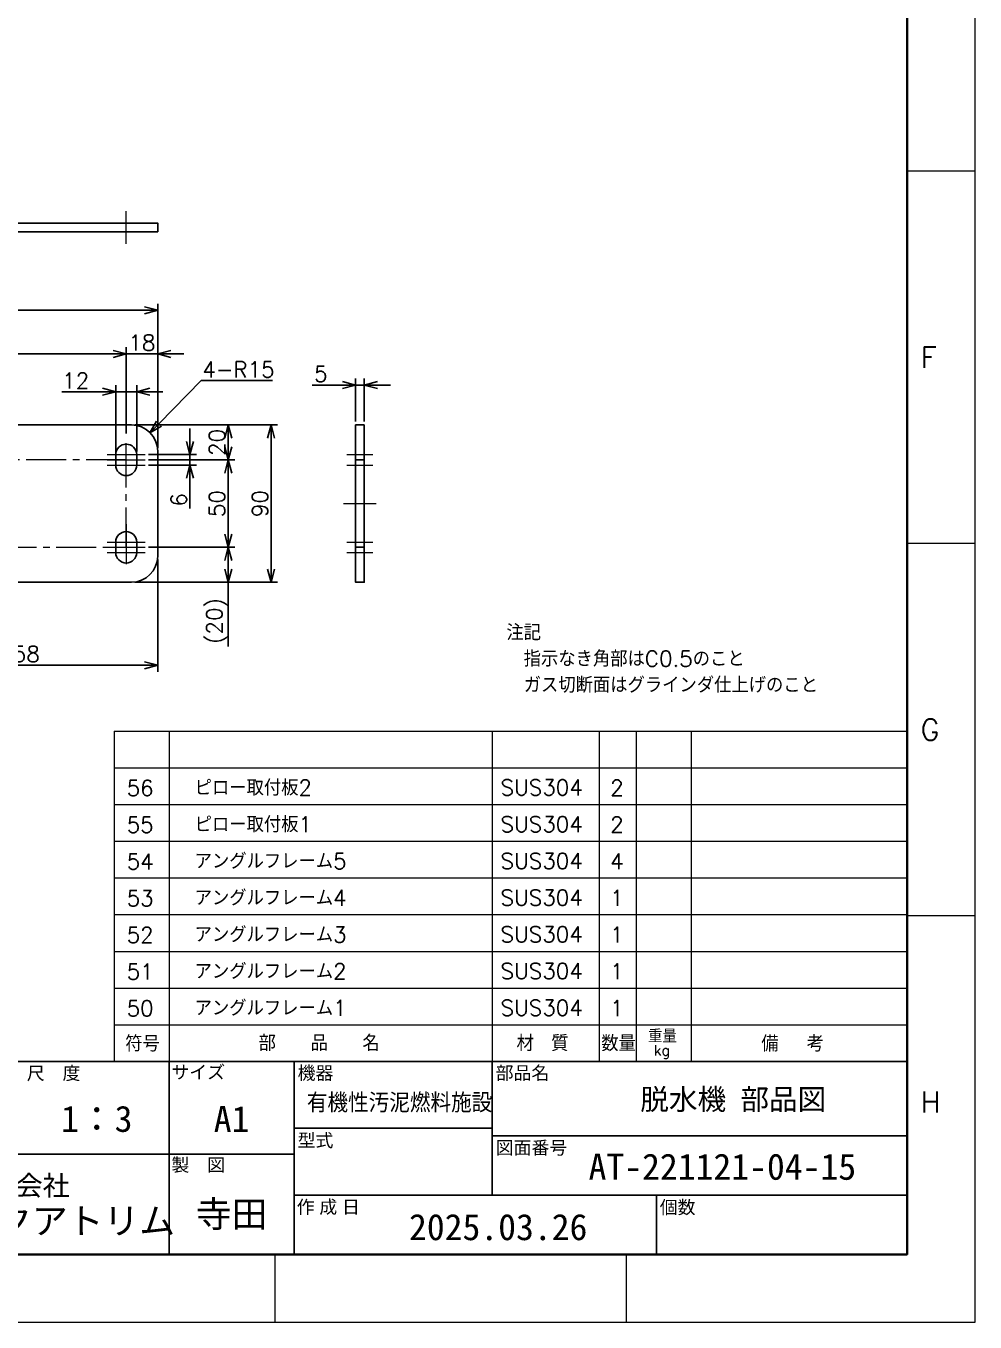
# Model space of a CAD drawing. Header units: millimetres. Extents: x 0 to 2485, y -14 to 1749.
# Drawn here: x 1942 to 2485, y 0 to 741 of the extents above; entities that cross this region are included whole.
import ezdxf
from ezdxf.enums import TextEntityAlignment as Align

# ---------------------------------------------------------------- set-up
doc = ezdxf.new("R2010")
doc.units = ezdxf.units.MM
doc.header["$LTSCALE"] = 1.2
doc.header["$PDMODE"] = 99
doc.header["$PDSIZE"] = 1
doc.linetypes.add('CENTER2', pattern=[28.575000000000003, 19.05, -3.175, 3.175, -3.175])
doc.linetypes.add('HIDDEN', pattern=[9.524999999999999, 6.35, -3.175])
for name, color, linetype, lineweight in [('04_HIDDEN', 2, 'HIDDEN', 13), ('05_CENTER', 4, 'CENTER2', 13), ('07_TEXT', 3, 'Continuous', 13), ('08_DIM', 3, 'Continuous', 13), ('90_FRAME', 5, 'Continuous', 35)]:
    doc.layers.add(name, color=color, linetype=linetype, lineweight=lineweight)
doc.layers.add('10_DRAFT', color=8, linetype='Continuous', lineweight=0, plot=False)
doc.layers.add('91_BLANK', color=5, linetype='Continuous', lineweight=0, plot=False)
doc.styles.add('KSS_TXT', font='txt.shx', dxfattribs={"bigfont": 'extfont2.shx'})
doc.styles.add('MS_G', font='MS Gothic.ttf')
doc.styles.get("Standard").update_dxf_attribs({"font": 'txt.shx', "bigfont": 'extfont2.shx'})
doc.styles.add('表題用', font='MS PGothic.ttf')
doc.dimstyles.new('KSS_DIM', dxfattribs={"dimscale": 3, "dimtxt": 3, "dimasz": 2.5, "dimexe": 1.25, "dimexo": 0.625, "dimtad": 1, "dimdsep": 46, "dimtxsty": 'KSS_TXT', "dimblk": 'OPEN30', "dimcen": 0, "dimazin": 2, "dimtfac": 0.75, "dimtmove": 0, "dimatfit": 3, "dimldrblk": 'OPEN30', "dimfxl": 1.25, "dimtolj": 1, "dimarcsym": 0})
doc.dimstyles.new('KSS_DIM$4', dxfattribs={"dimscale": 3, "dimtxt": 3, "dimasz": 2.5, "dimexe": 1.25, "dimexo": 0.625, "dimtad": 1, "dimtih": 1, "dimtoh": 1, "dimdsep": 46, "dimtxsty": 'KSS_TXT', "dimblk": 'OPEN30', "dimcen": 0, "dimazin": 2, "dimtfac": 0.75, "dimtofl": 0, "dimtmove": 0, "dimatfit": 3, "dimldrblk": 'OPEN30', "dimfxl": 1.25, "dimtolj": 1, "dimarcsym": 0})

# ---------------------------------------------------------------- blocks, each defined once
blk = doc.blocks.new('_Open30')
at = {"color": 0, "linetype": 'ByBlock', "lineweight": -2}
for p, q in [((-1, 0.26794919), (0, 0)), ((0, 0), (-1, -0.26794919)), ((0, 0), (-1, 0))]:
    blk.add_line(p, q, dxfattribs=at)
blk = doc.blocks.new('*D242')
at = {"layer": '08_DIM', "color": 0, "lineweight": -2, "transparency": 16777216}
for p, q in [((1993.025002221706, 497.9782053999561), (1993.025002221706, 535.808858193338)), ((2005.025002221706, 497.9782053999561), (2005.025002221706, 535.808858193338)), ((1985.525002221706, 532.058858193338), (1962.275002221706, 532.058858193338)), ((2005.025002221706, 532.058858193338), (1993.025002221706, 532.058858193338)), ((2012.525002221706, 532.058858193338), (2020.025002221706, 532.058858193338))]:
    blk.add_line(p, q, dxfattribs=at)
at = {"layer": 'Defpoints', "color": 0, "transparency": 16777216}
for p in [(1993.025002221706, 532.058858193338), (1993.025002221706, 496.1032053999561), (2005.025002221706, 496.1032053999561)]:
    blk.add_point(p, dxfattribs=at)
at = {"layer": '08_DIM', "color": 0, "lineweight": -2, "transparency": 16777216, "xscale": 7.5, "yscale": 7.5, "zscale": 7.5}
blk.add_blockref('_Open30', (1993.025002221706, 532.058858193338), dxfattribs=at)
at = {"layer": '08_DIM', "color": 0, "lineweight": -2, "transparency": 16777216, "xscale": 7.5, "yscale": 7.5, "zscale": 7.5, "rotation": 180}
blk.add_blockref('_Open30', (2005.025002221706, 532.058858193338), dxfattribs=at)
at = {"layer": '08_DIM', "color": 0, "transparency": 16777216, "insert": (1970.150002221706, 538.433858193338), "char_height": 9, "attachment_point": 5, "style": 'KSS_TXT'}
blk.add_mtext('\\A1;12', dxfattribs=at)
blk = doc.blocks.new('*D243')
at = {"layer": '08_DIM', "color": 0, "lineweight": -2, "transparency": 16777216}
for p, q in [((2035.500962630082, 503.6032053977351), (2035.500962630082, 511.1032053977351)), ((2011.801606938863, 496.1032053977351), (2039.250962630082, 496.1032053977351)), ((2011.801606938863, 490.1032053977351), (2039.250962630082, 490.1032053977351)), ((2035.500962630082, 496.1032053977351), (2035.500962630082, 490.1032053977351)), ((2035.500962630082, 482.6032053977351), (2035.500962630082, 465.3532053977351))]:
    blk.add_line(p, q, dxfattribs=at)
at = {"layer": 'Defpoints', "color": 0, "transparency": 16777216}
for p in [(2009.926606938863, 496.1032053977351), (2009.926606938863, 490.1032053977351), (2035.500962630082, 490.1032053977351)]:
    blk.add_point(p, dxfattribs=at)
at = {"layer": '08_DIM', "color": 0, "lineweight": -2, "transparency": 16777216, "xscale": 7.5, "yscale": 7.5, "zscale": 7.5}
for p, rotation in [((2035.500962630082, 496.1032053977351), 270), ((2035.500962630082, 490.1032053977351), 90)]:
    blk.add_blockref('_Open30', p, dxfattribs=dict(at, rotation=rotation))
at = {"layer": '08_DIM', "color": 0, "transparency": 16777216, "insert": (2029.125962630082, 470.2282053977355), "char_height": 9, "attachment_point": 5, "rotation": 90, "style": 'KSS_TXT'}
blk.add_mtext('\\A1;6', dxfattribs=at)
blk = doc.blocks.new('*D244')
at = {"layer": '08_DIM', "color": 0, "lineweight": -2, "transparency": 16777216}
for p, q in [((2003.900002223187, 513.1032053977497), (2061.115654269426, 513.1032053977497)), ((2057.365654269426, 500.6032053977351), (2057.365654269426, 505.6032053977497)), ((2011.801606938863, 493.1032053977351), (2061.115654269426, 493.1032053977351))]:
    blk.add_line(p, q, dxfattribs=at)
at = {"layer": 'Defpoints', "color": 0, "transparency": 16777216}
for p in [(2002.025002223187, 513.1032053977497), (2057.365654269426, 513.1032053977497), (2009.926606938863, 493.1032053977351)]:
    blk.add_point(p, dxfattribs=at)
at = {"layer": '08_DIM', "color": 0, "lineweight": -2, "transparency": 16777216, "xscale": 7.5, "yscale": 7.5, "zscale": 7.5}
for p, rotation in [((2057.365654269426, 513.1032053977497), 90), ((2057.365654269426, 493.1032053977351), 270)]:
    blk.add_blockref('_Open30', p, dxfattribs=dict(at, rotation=rotation))
at = {"layer": '08_DIM', "color": 0, "transparency": 16777216, "insert": (2050.990654269426, 503.1032053977427), "char_height": 9, "attachment_point": 5, "rotation": 90, "style": 'KSS_TXT'}
blk.add_mtext('\\A1;20', dxfattribs=at)
blk = doc.blocks.new('*D245')
at = {"layer": '08_DIM', "color": 0, "lineweight": -2, "transparency": 16777216}
for p, q in [((2011.801606938863, 493.1032053977351), (2061.115654269426, 493.1032053977351)), ((2057.365654269426, 485.6032053977351), (2057.365654269426, 450.6032053977642)), ((2011.801606938863, 443.1032053977642), (2061.115654269426, 443.1032053977642))]:
    blk.add_line(p, q, dxfattribs=at)
at = {"layer": 'Defpoints', "color": 0, "transparency": 16777216}
for p in [(2009.926606938863, 493.1032053977351), (2009.926606938863, 443.1032053977642), (2057.365654269426, 443.1032053977642)]:
    blk.add_point(p, dxfattribs=at)
at = {"layer": '08_DIM', "color": 0, "lineweight": -2, "transparency": 16777216, "xscale": 7.5, "yscale": 7.5, "zscale": 7.5}
for p, rotation in [((2057.365654269426, 493.1032053977351), 90), ((2057.365654269426, 443.1032053977642), 270)]:
    blk.add_blockref('_Open30', p, dxfattribs=dict(at, rotation=rotation))
at = {"layer": '08_DIM', "color": 0, "transparency": 16777216, "insert": (2050.990654269426, 468.10320539775), "char_height": 9, "attachment_point": 5, "rotation": 90, "style": 'KSS_TXT'}
blk.add_mtext('\\A1;50', dxfattribs=at)
blk = doc.blocks.new('*D246')
at = {"layer": '08_DIM', "color": 0, "lineweight": -2, "transparency": 16777216}
for p, q in [((2003.900002223187, 513.1032053977497), (2085.630600443956, 513.1032053977497)), ((2081.880600443956, 505.6032053977497), (2081.880600443956, 430.6032053977497)), ((2003.900002223187, 423.1032053977497), (2085.630600443956, 423.1032053977497))]:
    blk.add_line(p, q, dxfattribs=at)
at = {"layer": 'Defpoints', "color": 0, "transparency": 16777216}
for p in [(2002.025002223187, 513.1032053977497), (2002.025002223187, 423.1032053977497), (2081.880600443956, 423.1032053977497)]:
    blk.add_point(p, dxfattribs=at)
at = {"layer": '08_DIM', "color": 0, "lineweight": -2, "transparency": 16777216, "xscale": 7.5, "yscale": 7.5, "zscale": 7.5}
for p, rotation in [((2081.880600443956, 513.1032053977497), 90), ((2081.880600443956, 423.1032053977497), 270)]:
    blk.add_blockref('_Open30', p, dxfattribs=dict(at, rotation=rotation))
at = {"layer": '08_DIM', "color": 0, "transparency": 16777216, "insert": (2075.505600443956, 468.10320539775), "char_height": 9, "attachment_point": 5, "rotation": 90, "style": 'KSS_TXT'}
blk.add_mtext('\\A1;90', dxfattribs=at)
blk = doc.blocks.new('*D247')
at = {"layer": '08_DIM', "color": 0, "lineweight": -2, "transparency": 16777216}
for p, q in [((1999.025002223187, 508.2052170748966), (1999.025002223187, 557.5005730976109)), ((2017.025002223187, 499.9782053977497), (2017.025002223187, 557.5005730976109)), ((1991.525002223187, 553.7505730976109), (1984.025002223187, 553.7505730976109)), ((1999.025002223187, 553.7505730976109), (2017.025002223187, 553.7505730976109)), ((2024.525002223187, 553.7505730976109), (2032.025002223187, 553.7505730976109))]:
    blk.add_line(p, q, dxfattribs=at)
at = {"layer": 'Defpoints', "color": 0, "transparency": 16777216}
for p in [(2017.025002223187, 553.7505730976109), (1999.025002223187, 506.3302170748966), (2017.025002223187, 498.1032053977497)]:
    blk.add_point(p, dxfattribs=at)
at = {"layer": '08_DIM', "color": 0, "lineweight": -2, "transparency": 16777216, "xscale": 7.5, "yscale": 7.5, "zscale": 7.5}
blk.add_blockref('_Open30', (1999.025002223187, 553.7505730976109), dxfattribs=at)
at = {"layer": '08_DIM', "color": 0, "lineweight": -2, "transparency": 16777216, "xscale": 7.5, "yscale": 7.5, "zscale": 7.5, "rotation": 180}
blk.add_blockref('_Open30', (2017.025002223187, 553.7505730976109), dxfattribs=at)
at = {"layer": '08_DIM', "color": 0, "transparency": 16777216, "insert": (2008.025002223187, 560.1255730976109), "char_height": 9, "attachment_point": 5, "style": 'KSS_TXT'}
blk.add_mtext('\\A1;18', dxfattribs=at)
blk = doc.blocks.new('*D248')
at = {"layer": '08_DIM', "color": 0, "lineweight": -2, "transparency": 16777216}
for p, q in [((1701.025002223187, 499.9782053977497), (1701.025002223187, 582.4233390332374)), ((2009.525002223187, 578.6733390332374), (1708.525002223187, 578.6733390332374)), ((2017.025002223187, 499.9782053977497), (2017.025002223187, 582.4233390332374))]:
    blk.add_line(p, q, dxfattribs=at)
at = {"layer": 'Defpoints', "color": 0, "transparency": 16777216}
for p in [(1701.025002223187, 578.6733390332374), (1701.025002223187, 498.1032053977497), (2017.025002223187, 498.1032053977497)]:
    blk.add_point(p, dxfattribs=at)
at = {"layer": '08_DIM', "color": 0, "lineweight": -2, "transparency": 16777216, "xscale": 7.5, "yscale": 7.5, "zscale": 7.5, "rotation": 180}
blk.add_blockref('_Open30', (1701.025002223187, 578.6733390332374), dxfattribs=at)
at = {"layer": '08_DIM', "color": 0, "lineweight": -2, "transparency": 16777216, "xscale": 7.5, "yscale": 7.5, "zscale": 7.5}
blk.add_blockref('_Open30', (2017.025002223187, 578.6733390332374), dxfattribs=at)
at = {"layer": '08_DIM', "color": 0, "transparency": 16777216, "insert": (1859.025002223187, 585.0483390332374), "char_height": 9, "attachment_point": 5, "style": 'KSS_TXT'}
blk.add_mtext('\\A1;316', dxfattribs=at)
blk = doc.blocks.new('*D250')
at = {"layer": '08_DIM', "color": 0, "lineweight": -2, "transparency": 16777216}
for p, q in [((1859.025002221593, 434.1834849573816), (1859.025002221593, 371.9268412579431)), ((2017.025002223187, 436.2282053977497), (2017.025002223187, 371.9268412579431)), ((1866.525002221593, 375.6768412579431), (2009.525002223187, 375.6768412579431))]:
    blk.add_line(p, q, dxfattribs=at)
at = {"layer": 'Defpoints', "color": 0, "transparency": 16777216}
for p in [(2017.025002223187, 438.1032053977497), (1859.025002221593, 436.0584849573816), (2017.025002223187, 375.6768412579431)]:
    blk.add_point(p, dxfattribs=at)
at = {"layer": '08_DIM', "color": 0, "lineweight": -2, "transparency": 16777216, "xscale": 7.5, "yscale": 7.5, "zscale": 7.5, "rotation": 180}
blk.add_blockref('_Open30', (1859.025002221593, 375.6768412579431), dxfattribs=at)
at = {"layer": '08_DIM', "color": 0, "lineweight": -2, "transparency": 16777216, "xscale": 7.5, "yscale": 7.5, "zscale": 7.5}
blk.add_blockref('_Open30', (2017.025002223187, 375.6768412579431), dxfattribs=at)
at = {"layer": '08_DIM', "color": 0, "transparency": 16777216, "insert": (1938.02500222239, 382.0518412579431), "char_height": 9, "attachment_point": 5, "style": 'KSS_TXT'}
blk.add_mtext('\\A1;158', dxfattribs=at)
blk = doc.blocks.new('*D252')
at = {"layer": '08_DIM', "color": 0, "lineweight": -2, "transparency": 16777216}
for p, q in [((1719.025002223187, 508.2052170748966), (1719.025002223187, 557.5005730976109)), ((1999.025002223187, 508.2052170748966), (1999.025002223187, 557.5005730976109)), ((1991.525002223187, 553.7505730976109), (1726.525002223187, 553.7505730976109))]:
    blk.add_line(p, q, dxfattribs=at)
at = {"layer": 'Defpoints', "color": 0, "transparency": 16777216}
for p in [(1719.025002223187, 553.7505730976109), (1719.025002223187, 506.3302170748966), (1999.025002223187, 506.3302170748966)]:
    blk.add_point(p, dxfattribs=at)
at = {"layer": '08_DIM', "color": 0, "lineweight": -2, "transparency": 16777216, "xscale": 7.5, "yscale": 7.5, "zscale": 7.5, "rotation": 180}
blk.add_blockref('_Open30', (1719.025002223187, 553.7505730976109), dxfattribs=at)
at = {"layer": '08_DIM', "color": 0, "lineweight": -2, "transparency": 16777216, "xscale": 7.5, "yscale": 7.5, "zscale": 7.5}
blk.add_blockref('_Open30', (1999.025002223187, 553.7505730976109), dxfattribs=at)
at = {"layer": '08_DIM', "color": 0, "transparency": 16777216, "insert": (1859.025002223187, 560.1255730976109), "char_height": 9, "attachment_point": 5, "style": 'KSS_TXT'}
blk.add_mtext('\\A1;280', dxfattribs=at)
blk = doc.blocks.new('*D254')
at = {"layer": '08_DIM', "color": 0, "lineweight": -2, "transparency": 16777216}
for p, q in [((2011.801606938863, 443.1032053977642), (2061.115654269426, 443.1032053977642)), ((2057.365654269426, 435.6032053977642), (2057.365654269426, 430.6032053977497)), ((2003.900002223187, 423.1032053977497), (2061.115654269426, 423.1032053977497)), ((2057.365654269426, 423.1032053977497), (2057.365654269426, 386.3532053977497))]:
    blk.add_line(p, q, dxfattribs=at)
at = {"layer": 'Defpoints', "color": 0, "transparency": 16777216}
for p in [(2009.926606938863, 443.1032053977642), (2002.025002223187, 423.1032053977497), (2057.365654269426, 423.1032053977497)]:
    blk.add_point(p, dxfattribs=at)
at = {"layer": '08_DIM', "color": 0, "lineweight": -2, "transparency": 16777216, "xscale": 7.5, "yscale": 7.5, "zscale": 7.5}
for p, rotation in [((2057.365654269426, 443.1032053977642), 90), ((2057.365654269426, 423.1032053977497), 270)]:
    blk.add_blockref('_Open30', p, dxfattribs=dict(at, rotation=rotation))
at = {"layer": '08_DIM', "color": 0, "transparency": 16777216, "insert": (2050.990654269426, 400.97820539775), "char_height": 9, "attachment_point": 5, "rotation": 90, "style": 'KSS_TXT'}
blk.add_mtext('\\A1;(20)', dxfattribs=at)
blk = doc.blocks.new('*D255')
at = {"layer": '08_DIM', "color": 0, "lineweight": -2, "transparency": 16777216}
for p, q in [((2122.708363478276, 535.9180583724492), (2105.458363478276, 535.9180583724492)), ((2130.208363478276, 514.9782053954214), (2130.208363478276, 539.6680583724492)), ((2135.208363478276, 535.9180583724492), (2130.208363478276, 535.9180583724492)), ((2135.208363478276, 514.9782053954214), (2135.208363478276, 539.6680583724492)), ((2142.708363478276, 535.9180583724492), (2150.208363478276, 535.9180583724492))]:
    blk.add_line(p, q, dxfattribs=at)
at = {"layer": 'Defpoints', "color": 0, "transparency": 16777216}
for p in [(2130.208363478276, 535.9180583724492), (2130.208363478276, 513.1032053954214), (2135.208363478276, 513.1032053954214)]:
    blk.add_point(p, dxfattribs=at)
at = {"layer": '08_DIM', "color": 0, "lineweight": -2, "transparency": 16777216, "xscale": 7.5, "yscale": 7.5, "zscale": 7.5}
blk.add_blockref('_Open30', (2130.208363478276, 535.9180583724492), dxfattribs=at)
at = {"layer": '08_DIM', "color": 0, "lineweight": -2, "transparency": 16777216, "xscale": 7.5, "yscale": 7.5, "zscale": 7.5, "rotation": 180}
blk.add_blockref('_Open30', (2135.208363478276, 535.9180583724492), dxfattribs=at)
at = {"layer": '08_DIM', "color": 0, "transparency": 16777216, "insert": (2110.333363478276, 542.2930583724492), "char_height": 9, "attachment_point": 5, "style": 'KSS_TXT'}
blk.add_mtext('\\A1;5', dxfattribs=at)
blk = doc.blocks.new('*D263')
at = {"layer": '08_DIM', "color": 0, "lineweight": -2, "transparency": 16777216}
for p, q in [((2041.887539616608, 538.4264527725387), (2017.79287734317, 513.8996506450848)), ((2082.762539616608, 538.4264527725386), (2041.887539616608, 538.4264527725387))]:
    blk.add_line(p, q, dxfattribs=at)
at = {"layer": 'Defpoints', "color": 0, "transparency": 16777216}
for p in [(2012.536918969843, 508.5494262032649), (2002.025002223187, 497.8489773196252)]:
    blk.add_point(p, dxfattribs=at)
at = {"layer": '08_DIM', "color": 0, "lineweight": -2, "transparency": 16777216, "xscale": 7.5, "yscale": 7.5, "zscale": 7.5, "rotation": 225.5092223809905}
blk.add_blockref('_Open30', (2012.536918969843, 508.5494262032649), dxfattribs=at)
at = {"layer": '08_DIM', "color": 0, "transparency": 16777216, "insert": (2063.262539616608, 544.8014527725386), "char_height": 9, "attachment_point": 5, "style": 'KSS_TXT'}
blk.add_mtext('\\A1;4-R15', dxfattribs=at)

msp = doc.modelspace()

# ---------------------------------------------------------------- linework, layer by layer
at = {"color": 0}
for p, q in [((2002.025002223187, 513.1032053977497), (1716.025002223187, 513.1032053977497)), ((2017.025002223187, 438.1032053977497), (2017.025002223187, 498.1032053977497)), ((1716.025002223187, 423.1032053977497), (2002.025002223187, 423.1032053977497))]:
    msp.add_line(p, q, dxfattribs=at)
for points in [[(1701.025002224904, 623.5561156811882), (2017.025002224904, 623.5561156811882), (2017.025002224904, 628.5561156811882), (1701.025002224904, 628.5561156811882)], [(2135.208363478276, 513.1032053954214), (2130.208363478276, 513.1032053954214), (2130.208363478276, 423.1032053954214), (2135.208363478276, 423.1032053954214)]]:
    msp.add_lwpolyline(points, close=True, dxfattribs=at)
for points in [[(2005.025002221706, 496.1032053999561), (2005.025002221706, 490.1032053999561, -0.9999999999999999), (1993.025002221706, 490.1032053999561), (1993.025002221706, 496.1032053999561, -0.9999999999999999)], [(2005.025002221706, 440.1032053955432), (2005.025002221706, 446.1032053955432, 0.9999999999999999), (1993.025002221706, 446.1032053955432), (1993.025002221706, 440.1032053955432, 0.9999999999999999)]]:
    msp.add_lwpolyline(points, format="xyb", close=True, dxfattribs=at)
for centre, start, end in [((2002.025002223187, 498.1032053977497), 0, 90), ((2002.025002223187, 438.1032053977497), 270, 0)]:
    msp.add_arc(centre, 15, start, end, dxfattribs=at)
at = {"layer": '04_HIDDEN'}
for p, q in [((2135.208363478276, 493.1032054029829), (2130.208363478276, 493.1032054029829)), ((2135.208363478276, 443.1032054029829), (2130.208363478276, 443.1032054029829))]:
    msp.add_line(p, q, dxfattribs=at)
at = {"layer": '05_CENTER'}
for p, q in [((1999.025002224904, 616.61969315429), (1999.025002224904, 635.3891378287253)), ((1999.025002223187, 479.8761937205736), (1999.025002223187, 506.3302170748966)), ((1988.12339750751, 496.1032053977351), (2009.926606938863, 496.1032053977351)), ((1988.12339750751, 493.1032053977351), (2009.926606938863, 493.1032053977351)), ((1988.12339750751, 490.1032053977351), (2009.926606938863, 490.1032053977351)), ((2125.300560221571, 496.1032054029829), (2140.176543190144, 496.1032054029829)), ((2125.300560221571, 490.1032054029829), (2140.176543190144, 490.1032054029829)), ((2123.271940951377, 468.1032053977497), (2142.041385625813, 468.1032053977497)), ((1999.025002223187, 456.3302170749257), (1999.025002223187, 429.8761937206027)), ((1988.12339750751, 446.1032053977642), (2009.926606938863, 446.1032053977642)), ((2125.300560221571, 446.1032053954359), (2140.176543190144, 446.1032053954359)), ((1988.12339750751, 443.1032053977642), (2009.926606938863, 443.1032053977642)), ((1988.12339750751, 440.1032053977642), (2009.926606938863, 440.1032053977642)), ((2125.300560221571, 440.1032053954359), (2140.176543190144, 440.1032053954359))]:
    msp.add_line(p, q, dxfattribs=at)
msp.add_lwpolyline([(1719.025002223187, 443.1032053977642), (1999.025002223187, 443.1032053977642), (1999.025002223187, 493.1032053977351), (1719.025002223187, 493.1032053977351)], close=True, dxfattribs=at)
at = {"layer": '10_DRAFT'}
for p, q in [((2130.208363478276, 493.1032054029829), (2135.208363478276, 493.1032054029829)), ((2130.208363478276, 443.1032053954359), (2135.208363478276, 443.1032053954359))]:
    msp.add_line(p, q, dxfattribs=at)
at = {"layer": '90_FRAME', "color": 4, "lineweight": 13}
for p, q in [((2484.602579192804, 658.3011167666298), (2445.716793478676, 658.3011167666298)), ((2484.602579192804, 445.309460142491), (2445.716793478676, 445.309460142491)), ((1992.052511703589, 338.0262183119372), (1992.052511703589, 149.0262183221773)), ((1992.052511703589, 338.0262183119372), (2445.716810808351, 338.0262183119372)), ((2023.552507766095, 338.0262183119373), (2023.552507766095, 149.0262183221773)), ((2208.32392377443, 338.0262183119373), (2208.32392377443, 149.0262183221773)), ((2269.656264992861, 338.0262183119373), (2269.656264992886, 149.0262183221773)), ((2290.65626236786, 338.0262183119373), (2290.656262367888, 149.0262183221773)), ((2322.156258430383, 338.0262183119373), (2322.156258430383, 149.0262183221773)), ((1992.052494373914, 317.0262160623914), (2445.716776149001, 317.0262160623914)), ((1992.052494373914, 296.0262160623914), (2445.716776149001, 296.0262160623914)), ((1992.052529033264, 275.0262183153505), (2445.716810808351, 275.0262183153505)), ((1992.052494373914, 254.0262160658048), (2445.716776149001, 254.0262160658048)), ((1992.052494373914, 233.0262160658048), (2445.716776149001, 233.0262160658048)), ((2484.602579192804, 232.3178035183523), (2445.716793478676, 232.3178035183523)), ((1992.052494373914, 212.0262149444541), (2445.716776149001, 212.0262149444541)), ((1992.052494373914, 191.0262160658048), (2445.716776149001, 191.0262160658048)), ((1992.052494373914, 170.0262160658048), (2445.716776149001, 170.0262160658048)), ((2084.328110621767, -1.126752522395691e-07), (2084.328110621767, 38.71193260833725)), ((2285.128325620956, -1.126752522395691e-07), (2285.128325620956, 38.71193260833725))]:
    msp.add_line(p, q, dxfattribs=at)
at = {"layer": '90_FRAME', "color": 7, "lineweight": 25}
msp.add_line((1992.052511703589, 149.0262183221772), (2445.716793478676, 149.0262183221773), dxfattribs=at)
at = {"layer": '90_FRAME', "color": 0, "lineweight": 25}
for p, q in [((2023.552507766095, 38.71193260833724), (2023.552507766095, 149.0262183221773)), ((2095.038222051475, 38.71193260833724), (2095.038222051475, 149.0262183221773)), ((2208.32392377443, 149.0262183221773), (2208.32392377443, 72.65478975105651)), ((2095.038222051475, 110.8405040366176), (2208.32392377443, 110.8405040366176)), ((2208.32392377443, 106.5976468937758), (2445.716793478676, 106.5976468937758)), ((2095.038222051475, 95.99050403667542), (1851.716793481075, 95.99050403667542)), ((2095.038222051475, 72.65478975105651), (2445.716793478676, 72.65478975105651)), ((2302.445364907794, 72.65478975105651), (2302.445364907794, 38.71193260833724))]:
    msp.add_line(p, q, dxfattribs=at)
at = {"layer": '90_FRAME'}
msp.add_lwpolyline([(116.5377077713537, 38.71193260833725), (2445.716793478676, 38.71193260833724), (2445.716793478676, 1703.8736141732), (116.5377077713537, 1703.8736141732)], close=True, dxfattribs=at)
at = {"layer": '90_FRAME', "color": 0, "lineweight": 25}
msp.add_lwpolyline([(1851.716793481075, 38.71193260833724), (2445.716793478676, 38.71193260833724), (2445.716793478676, 149.0262183221773), (1851.716793481075, 149.0262183221773)], close=True, dxfattribs=at)
at = {"layer": '91_BLANK'}
msp.add_lwpolyline([(-8.093381893559128e-07, -1.126752522395691e-07), (2484.602579188676, -1.126752522395691e-07), (2484.602579188676, 1748.759399895351), (-8.093381893559128e-07, 1748.759399895351)], close=True, dxfattribs=at)

# ---------------------------------------------------------------- texts
at = {"layer": '07_TEXT', "ltscale": 2, "insert": (2216.507708689744, 398.890882093302), "char_height": 9, "attachment_point": 1}
msp.add_mtext_dynamic_manual_height_columns('注記\\P\u3000指示なき角部はC0.5のこと\\P\u3000ガス切断面はグラインダ仕上げのこと', width=230.7199935831408, gutter_width=15, heights=[0], dxfattribs=at)
at = {"layer": '90_FRAME', "color": 0, "lineweight": 13, "style": 'KSS_TXT'}
for s, p in [('F', (2453.44708191335, 551.8052884545605)), ('G', (2453.44708191335, 338.8136318304217)), ('H', (2453.44708191335, 125.8219752062829))]:
    msp.add_text(s, height=12, dxfattribs=at).set_placement(p, align=Align.MIDDLE_LEFT)
at = {"layer": '90_FRAME', "color": 3, "lineweight": 13}
for s, p in [('56', (2007.029784437035, 305.3933437599711)), ('2', (2279.748933583042, 305.5442415356363)), ('55', (2007.029784437035, 284.3933460095168)), ('2', (2279.748933583042, 284.5442437885954)), ('54', (2007.029784437035, 263.3933426386204)), ('4', (2279.748916253367, 263.5442415390496)), ('53', (2007.029784437035, 242.3933437599711)), ('1', (2279.748916253367, 242.5442415390497)), ('52', (2007.029784437035, 221.3933460095168)), ('1', (2279.748916253367, 221.5442404176989)), ('51', (2007.029784437035, 200.3933426386204)), ('1', (2279.748916253367, 200.5442415390496)), ('50', (2007.029784437035, 179.3933437599711)), ('1', (2279.748916253367, 179.5442415390496))]:
    msp.add_text(s, height=9, dxfattribs=at).set_placement(p, align=Align.MIDDLE_CENTER)
for s, height, p in [('ピロー取付板2', 9, (2038.183175612254, 301.1248633055878)), ('SUS304', 9, (2213.158063877751, 301.2442404439223)), ('ピロー取付板1', 9, (2038.183175612254, 280.1248655585469)), ('SUS304', 9, (2213.158063877751, 280.2442426968814)), ('アングルフレーム5', 9, (2038.183158282579, 259.1248633090012)), ('SUS304', 9, (2213.158046548076, 259.2442404473356)), ('アングルフレーム4', 9, (2038.183158282579, 238.1248633090012)), ('SUS304', 9, (2213.158046548076, 238.2442404473357)), ('アングルフレーム3', 9, (2038.183158282579, 217.1248621876504)), ('SUS304', 9, (2213.158046548076, 217.2442393259849)), ('アングルフレーム2', 9, (2038.183158282579, 196.1248633090011)), ('SUS304', 9, (2213.158046548076, 196.2442404473356)), ('アングルフレーム1', 9, (2038.183158282579, 175.1248633090011)), ('SUS304', 9, (2213.158046548076, 175.2442404473356)), ('符号', 9, (1998.466495487221, 154.7456329775482)), ('部\u3000\u3000品\u3000\u3000名', 9, (2074.763137786439, 155.0722996033832)), ('材\u3000質', 9, (2222.329234553679, 154.9641715404798)), ('数量', 9, (2270.759191330817, 154.8965307566442)), ('重量', 7.5, (2297.516333401443, 159.8048152685997)), ('備  考', 9, (2362.297561578162, 154.7456329775482)), ('kg', 6, (2300.831227697731, 152.466291626738))]:
    msp.add_text(s, height=height, dxfattribs=at).set_placement(p)
at = {"layer": '90_FRAME', "color": 0, "style": '表題用'}
for s, p in [('尺\u3000度', (1942.162349493307, 142.3835525664023)), ('サイズ', (2024.898063778685, 142.9429140636236)), ('機器', (2097.076958960545, 142.5074878452949)), ('部品名', (2210.362660683505, 142.5074878452949)), ('型式', (2097.076958960545, 103.9467735597352)), ('図面番号', (2210.362660683502, 99.70391641689338)), ('製\u3000図', (2024.898109487943, 89.9071997781245)), ('作 成 日', (2096.559347323767, 65.85090901074062)), ('個数', (2304.226530148444, 65.6434862062967))]:
    msp.add_text(s, height=7.5, dxfattribs=at).set_placement(p, align=Align.MIDDLE_LEFT)
at = {"layer": '90_FRAME', "color": 0, "style": 'MS_G'}
for s, height, p in [('脱水機 部品図', 12, (2293.094300825805, 121.3937779188653)), ('AT-221121-04-15', 15, (2263.5083340188, 81.38578541109672)), ('2025.03.26', 15, (2160.791672837094, 46.85951832416822))]:
    msp.add_text(s, height=height, dxfattribs=at).set_placement(p)
at = {"layer": '90_FRAME', "color": 0, "style": 'MS_G', "width": 0.9}
msp.add_text('有機性汚泥燃料施設', height=9.6, dxfattribs=at).set_placement((2102.360597495954, 120.9631951804722))
at = {"layer": '90_FRAME', "color": 0, "style": 'MS_G'}
msp.add_text('A1', height=15, dxfattribs=at).set_placement((2059.295364908784, 116.1440754651664), align=Align.MIDDLE)
at = {"layer": '90_FRAME', "color": 4, "style": 'MS_G'}
msp.add_text('株式会社', height=11.34115714281132, dxfattribs=at).set_placement((1935.766952879915, 78.08439014904837), align=Align.MIDDLE_CENTER)
msp.add_text('アクアトリム', height=15, dxfattribs=at).set_placement((1904.202583107256, 50.38539907431004))
at = {"layer": '90_FRAME', "color": 0, "style": 'MS_G'}
for tag, p in [('1：3', (1982.184650623406, 116.1440754651664)), ('寺田', (2059.295364908784, 62.04764689395614))]:
    msp.add_attdef(tag, text='', height=15, dxfattribs=at).set_placement(p, align=Align.MIDDLE)

# ---------------------------------------------------------------- dimensions: what is measured, and where the dimension line sits
at = {"layer": '08_DIM'}
for base, p1, p2, picture, middle in [((1701.025002223187, 578.6733390332374), (2017.025002223187, 498.1032053977497), (1701.025002223187, 498.1032053977497), '*D248', (1859.025002223187, 585.0483390332374)), ((1719.025002223187, 553.7505730976109), (1999.025002223187, 506.3302170748966), (1719.025002223187, 506.3302170748966), '*D252', (1859.025002223187, 560.1255730976109)), ((2017.025002223187, 553.7505730976109), (1999.025002223187, 506.3302170748966), (2017.025002223187, 498.1032053977497), '*D247', (2008.025002223187, 560.1255730976109)), ((1993.025002221706, 532.058858193338), (2005.025002221706, 496.1032053999561), (1993.025002221706, 496.1032053999561), '*D242', (1970.150002221706, 538.433858193338)), ((2130.208363478276, 535.9180583724492), (2135.208363478276, 513.1032053954214), (2130.208363478276, 513.1032053954214), '*D255', (2110.333363478276, 542.2930583724492)), ((2017.025002223187, 375.6768412579431), (1859.025002221593, 436.0584849573816), (2017.025002223187, 438.1032053977497), '*D250', (1938.02500222239, 382.0518412579431))]:
    dim = msp.add_linear_dim(base=base, p1=p1, p2=p2, dimstyle='KSS_DIM', override={"dimarcsym": 1}, dxfattribs=at)
    dim.commit()
    dim.dimension.update_dxf_attribs({"geometry": picture, "text_midpoint": middle})
dim = msp.add_radius_dim(center=(2002.025002223187, 497.8489773196252), mpoint=(2012.536918969843, 508.5494262032649), text='4-<>', dimstyle='KSS_DIM$4', override={"dimpost": 'R<>', "dimarcsym": 1}, dxfattribs=at)
dim.commit()
dim.dimension.update_dxf_attribs({"geometry": '*D263', "text_midpoint": (2063.262539616608, 538.4264527725386), "dimtype": 164})
for base, p1, p2, picture, middle in [((2057.365654269426, 513.1032053977497), (2009.926606938863, 493.1032053977351), (2002.025002223187, 513.1032053977497), '*D244', (2050.990654269426, 503.1032053977427)), ((2081.880600443956, 423.1032053977497), (2002.025002223187, 513.1032053977497), (2002.025002223187, 423.1032053977497), '*D246', (2075.505600443956, 468.10320539775)), ((2035.500962630082, 490.1032053977351), (2009.926606938863, 496.1032053977351), (2009.926606938863, 490.1032053977351), '*D243', (2029.125962630082, 470.2282053977355)), ((2057.365654269426, 443.1032053977642), (2009.926606938863, 493.1032053977351), (2009.926606938863, 443.1032053977642), '*D245', (2050.990654269426, 468.10320539775))]:
    dim = msp.add_linear_dim(base=base, p1=p1, p2=p2, angle=90, dimstyle='KSS_DIM', override={"dimarcsym": 1}, dxfattribs=at)
    dim.commit()
    dim.dimension.update_dxf_attribs({"geometry": picture, "text_midpoint": middle})
dim = msp.add_linear_dim(base=(2057.365654269426, 423.1032053977497), p1=(2009.926606938863, 443.1032053977642), p2=(2002.025002223187, 423.1032053977497), angle=90, text='(<>)', dimstyle='KSS_DIM', override={"dimarcsym": 1}, dxfattribs=at)
dim.commit()
dim.dimension.update_dxf_attribs({"geometry": '*D254', "text_midpoint": (2050.990654269426, 400.97820539775)})

doc.saveas('drawing.dxf')
